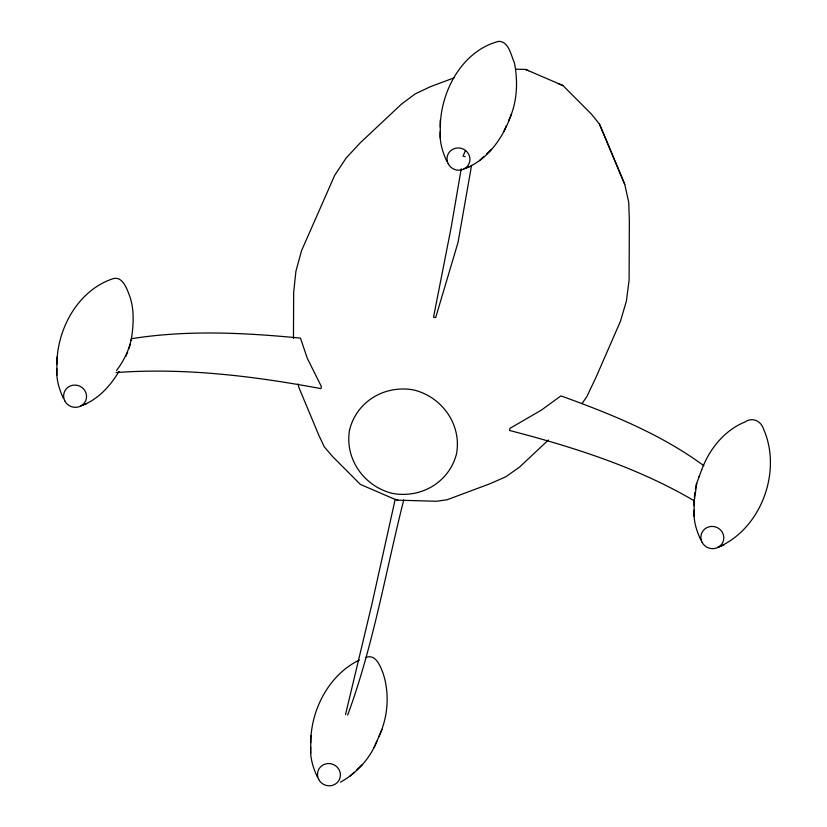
<?xml version="1.0" encoding="UTF-8"?>
<svg xmlns="http://www.w3.org/2000/svg" width="827" height="827" viewBox="0 0 827 827"><rect width="100%" height="100%" fill="white"/><g stroke="black" fill="none" stroke-linecap="round" stroke-linejoin="round"><path stroke-width="1.24" d="M63.503 398.552C59.151 389.259 56.081 379.159 56.856 368.78M56.887 364.325C57.042 329.239 77.583 290.949 111.986 279.061C121.693 275.122 126.324 287.279 128.981 294.195C134.739 308.853 133.581 325.331 131.152 340.569M317.372 777.029C313.019 767.725 309.939 757.625 310.725 747.257M310.756 742.791C310.807 709.69 329.022 674.718 359.383 659.987M446.9 161.43C442.548 152.137 439.478 142.037 440.253 131.658M440.284 127.193C440.502 91.404 462.19 50.643 498.764 41.35C508.967 41.433 510.993 55.512 514.384 62.749C518.188 81.863 517.299 102.755 508.646 120.515M700.758 539.897C696.417 530.603 693.336 520.503 694.122 510.135M694.153 505.669L694.163 499.529L694.101 516.399M694.597 498.702L696.758 483.319M56.846 375.055L56.908 357.099M293.461 338.46L293.657 292.355L295.921 271.215L301.514 250.746L334.728 175.262L346.182 157.978L360.376 142.699L401.426 104.161L415.133 93.927L430.567 86.618L454.354 77.748M310.704 753.521L310.776 735.575M440.243 137.933L440.305 119.977M694.339 497.182L694.825 492.427M461.228 168.749L451.149 227.549L433.524 317.186L435.664 317.661L458.013 242.476L471.566 165.4M695.373 488.984L696.375 484.229M403.741 499.932C385.62 571.746 373.411 645.463 347.66 715.076M345.521 714.6L371.892 604.237L395.192 499.322L397.921 500.17M696.334 484.302L701.72 469.715M128.909 348.643L130.408 343.98M379.107 736.102C388.121 716.606 389.817 693.026 382.849 672.671C380.193 665.745 375.551 653.588 365.854 657.527M465.508 150.421L463.017 156.179L465.156 156.654M698.505 477.344L698.898 476.435M125.735 356.52L127.678 352.054M464.815 168.512C488.364 159.838 503.674 136.662 511.562 113.806M503.55 132.186L506.403 125.621M340.486 782.156C356.654 773.214 370.114 758.504 376.874 741.209M374.021 747.784L382.033 729.404M701.803 469.529C709.328 449.216 724.462 430.298 744.848 422.039C752.467 416.756 761.202 420.964 763.683 429.409C782.166 471.493 761.119 528.629 718.673 546.978M119.005 371.364C110.384 386.002 97.762 399.875 81.418 405.633M581.929 403.7L586.798 396.691L595.833 377.712L620.374 321.465L626.401 301.09L629.099 280.022L629.357 220.788L628.716 202.212L624.736 184.349L604.537 135.928L599.43 124.071L591.491 114.178L562.991 85.563L525.652 69.458L515.531 69.168M116.514 370.486C123.647 361.141 129.043 350.307 131.317 338.739C187.253 329.777 244.327 332.681 300.459 338.119L307.262 358.215L321.372 386.55L320.938 388.618C253.558 376.058 184.69 367.57 116.08 372.553M479.464 160.634L483.692 156.675M486.431 154.101L491.538 149.305M548.404 440.016L519.738 466.924L505.814 476.776L490.142 483.692L446.942 499.808L436.274 501.265L396.805 500.139M349.935 776.222L354.163 772.263M356.902 769.689L362.009 764.903M463.988 168.811L470.015 166.558M80.591 405.933L86.618 403.679M717.857 547.278L723.883 545.024M558.111 83.527L562.991 85.563M395.637 499.632L360.407 484.436L332.619 456.556L324.329 446.911L318.85 435.312L298.909 387.522L298.02 383.966M525.652 69.458L528.443 70.729M694.163 500.769C637.079 467.203 573.266 447.004 509.484 430.443L509.918 428.376L541.344 410.14L560.923 395.885C610.802 413.882 660.876 434.092 703.86 465.725M624.736 184.349L599.43 124.071M349.594 429.823C344.477 458.882 364.025 486.307 392.215 493.357C420.912 498.774 449.371 482.337 456.576 453.547C461.693 424.499 442.145 397.063 413.955 390.013C385.248 384.596 356.799 401.033 349.594 429.823M318.653 779.303A11.516 11.082 20.4 0 0 338.46 781.122A11.516 11.082 20.4 0 0 329.746 763.59A11.516 11.082 20.4 0 0 318.653 779.303M702.051 542.181A11.516 11.082 20.4 0 0 721.847 544.001A11.516 11.082 20.4 0 0 713.143 526.468A11.516 11.082 20.4 0 0 702.051 542.181M448.182 163.705A11.516 11.082 20.4 0 0 467.989 165.534A11.516 11.082 20.4 0 0 459.285 147.992A11.516 11.082 20.4 0 0 448.182 163.705M64.785 400.837A11.516 11.082 20.4 0 0 84.592 402.656A11.516 11.082 20.4 0 0 75.888 385.124A11.516 11.082 20.4 0 0 64.785 400.837"/></g></svg>
